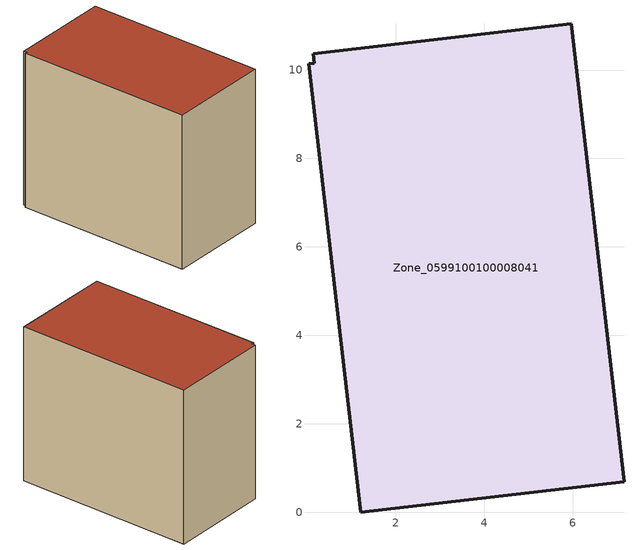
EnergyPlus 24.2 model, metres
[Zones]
Zone_0599100100008041
 floor ground (C_G): 0.13,10.37 5.97,11.04 7.16,0.68 1.2,0 0.03,10.14 0.15,10.15 z0
 wall outside (C_F): 7.16,0.68 5.97,11.04 0.13,10.37 0.15,10.15 0.03,10.14 1.2,0 7.16,0.68 z0:9.05
 roof outside (C_R): 5.97,11.04 0.13,10.37 0.15,10.15 0.03,10.14 1.2,0 7.16,0.68 z9.05
[BUILDING]
Pand.0599100100008041: North Axis=0; Terrain=City; Loads Convergence Tolerance Value=0.04; Temperature Convergence Tolerance Value=0.4; Solar Distribution=FullExterior; Maximum Number of Warmup Days=25; Minimum Number of Warmup Days=1
[Site:Location]
Rotterdam.The.Hague.AP_ZH_NLD Design_Conditions: Latitude=51.96; Longitude=4.45; Time Zone=1; Elevation=-4.5
[SITE:GROUNDTEMPERATURE:BUILDINGSURFACE]
18, 18, 18, 18, 18, 18, 18, 18, 18, 18, 18, 18
[MATERIAL] Thermal Absorptance=0.9; Solar Absorptance=0.7; Visible Absorptance=0.7
Name | Roughness | Thickness | Conductivity | Density | Specific Heat
G.TC.2015-2018 | MediumSmooth | 0.15 | 0.0428571 | 540 | 1210
F.TC.2015-2018 | Rough | 0.3 | 0.0666667 | 1920 | 840
R.TC.2015-2018 | MediumRough | 0.2 | 0.0333333 | 1500 | 1000
[CONSTRUCTION]
C_G: G.TC.2015-2018
C_F: F.TC.2015-2018
C_R: R.TC.2015-2018
[ZONE]
Zone_0599100100008041: Type=1; Multiplier=1; Ceiling Height=Autocalculate; Volume=Autocalculate; Floor Area=autocalculate; Part of Total Floor Area=Yes
[ZONEINFILTRATION:DESIGNFLOWRATE]
Infil_Zone_0599100100008041: Zone or ZoneList or Space or SpaceList=Zone_0599100100008041; Schedule=AlwaysOn; Design Flow Rate Calculation Method=Flow/Area; Flow Rate per Floor Area=0.0015; Constant Term Coefficient=1; Temperature Term Coefficient=0; Velocity Term Coefficient=0; Velocity Squared Term Coefficient=0
[HVACTEMPLATE:ZONE:IDEALLOADSAIRSYSTEM]
Zone_0599100100008041: Maximum Heating Supply Air Temperature=50; Minimum Cooling Supply Air Temperature=13; Maximum Heating Supply Air Humidity Ratio=0.0156; Minimum Cooling Supply Air Humidity Ratio=0.0077; Heating Limit=NoLimit; Cooling Limit=NoLimit; Dehumidification Control Type=ConstantSensibleHeatRatio; Cooling Sensible Heat Ratio=0.7; Dehumidification Setpoint=60; Humidification Control Type=None; Humidification Setpoint=30; Outdoor Air Method=None; Outdoor Air Flow Rate per Person=0.00944; Outdoor Air Flow Rate per Zone Floor Area=0; Outdoor Air Flow Rate per Zone=0; Demand Controlled Ventilation Type=None; Outdoor Air Economizer Type=NoEconomizer; Heat Recovery Type=None; Sensible Heat Recovery Effectiveness=0.7; Latent Heat Recovery Effectiveness=0.65
[ZONECONTROL:THERMOSTAT]
ThermostatControl_Zone_0599100100008041: Zone or ZoneList=Zone_0599100100008041; Control Type Schedule=DualSetpointControlType; Control 1=Thermostat_Zone_0599100100008041; Temperature Difference Between Cutout And Setpoint=0
[THERMOSTATSETPOINT:DUALSETPOINT]
Thermostat_Zone_0599100100008041: Heating Setpoint Temperature Schedule=HeatingSetpoint_Zone_0599100100008041; Cooling Setpoint Temperature Schedule=CoolingSetpoint_Zone_0599100100008041
[SCHEDULE:COMPACT]
HeatingSetpoint_Zone_0599100100008041: Through: 12/31, For: AllDays, Until: 24:00, 21
CoolingSetpoint_Zone_0599100100008041: Through: 12/31, For: AllDays, Until: 24:00, 24
DualSetpointControlType: Through: 12/31, For: AllDays, Until: 24:00, 4
AlwaysOn: Through: 12/31, For: AllDays, Until: 24:00, 1
